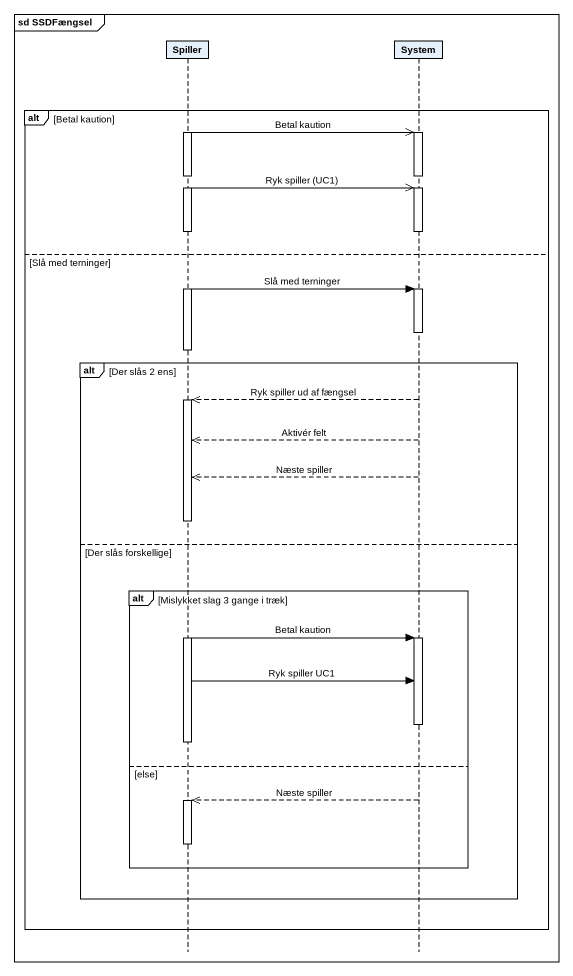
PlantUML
@startuml
mainframe sd SSDFængsel
hide footbox
participant Spiller
participant System

alt Betal kaution
  activate Spiller
  Spiller ->> System : Betal kaution
  activate System
  deactivate System
  Spiller ->> System : Ryk spiller (UC1)
  activate System
  deactivate System
else Slå med terninger
  Spiller -> System : Slå med terninger
  activate System
  deactivate System
  deactivate Spiller
  alt Der slås 2 ens
    System -->> Spiller : Ryk spiller ud af fængsel
    activate Spiller
    System -->> Spiller : Aktivér felt
    System -->> Spiller : Næste spiller
  else Der slås forskellige
    alt Mislykket slag 3 gange i træk
      Spiller -> System : Betal kaution
      activate System
      Spiller -> System : Ryk spiller UC1
      deactivate System
      deactivate Spiller
    else else
      System -->> Spiller : Næste spiller
      activate Spiller
      deactivate Spiller
    end
  end
end
@enduml
